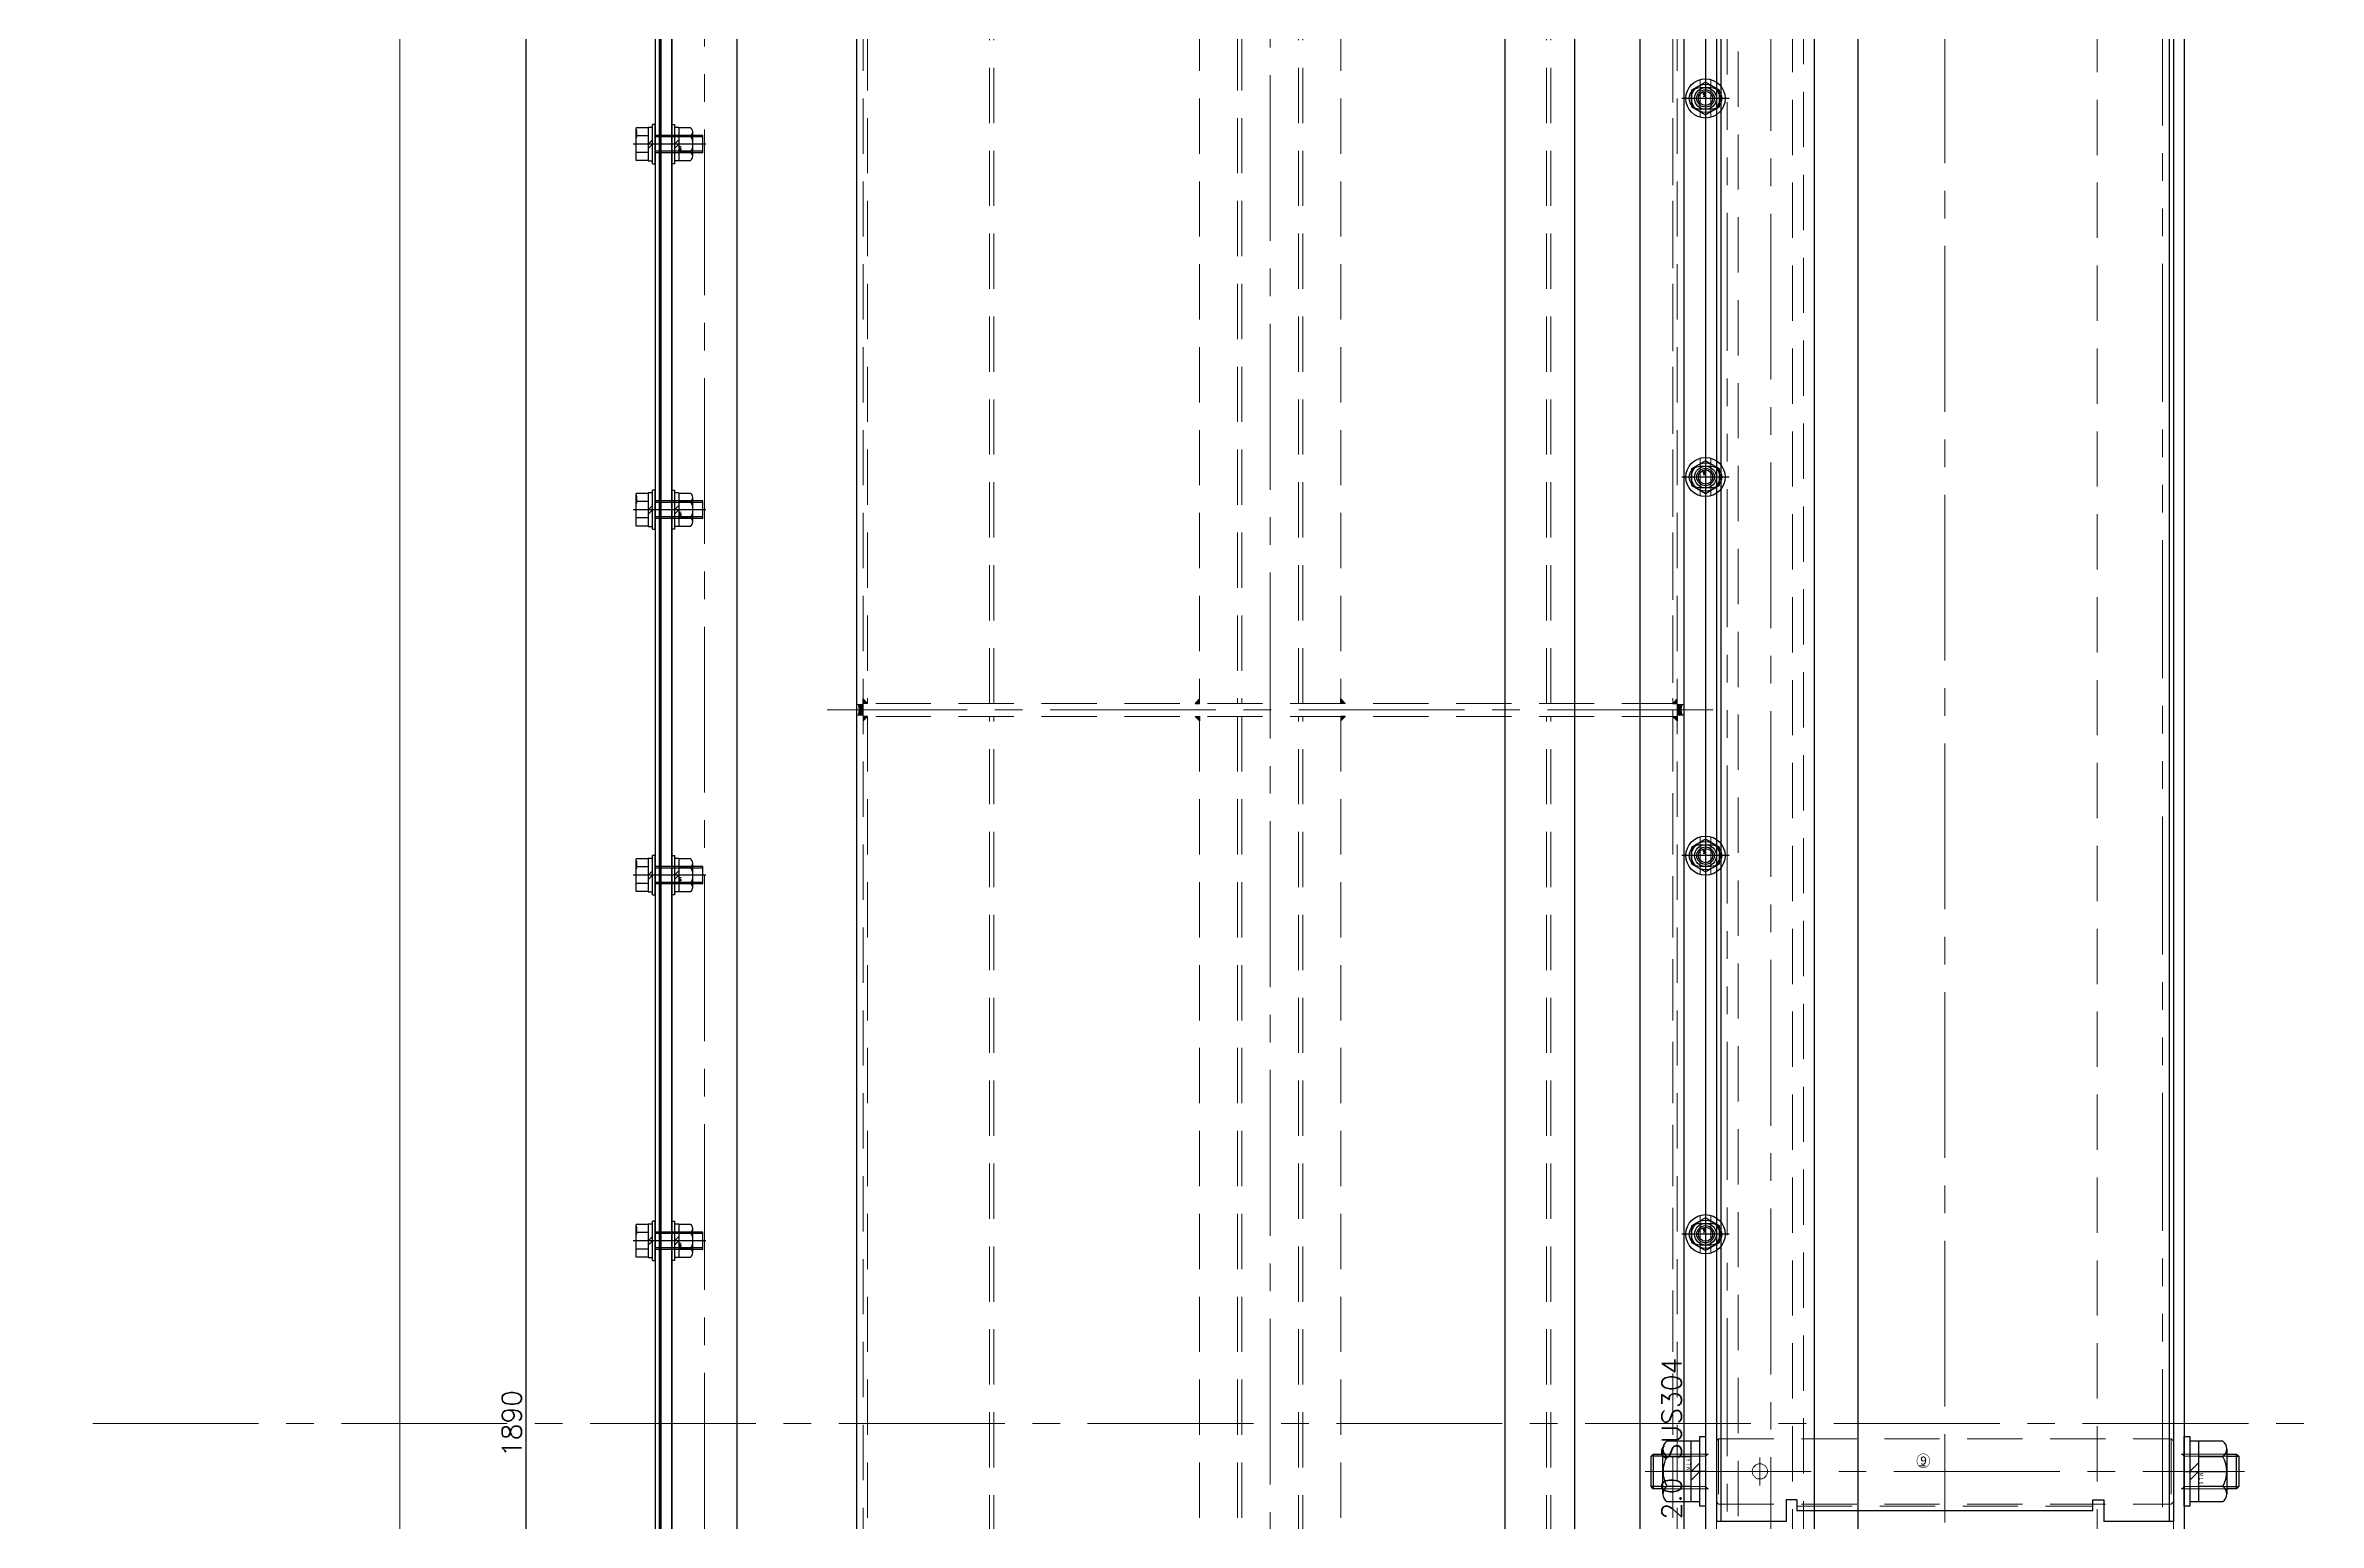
# Model space of a CAD drawing. Header units: millimetres. Extents: x -8731 to 85711, y -14522 to 31379.
# Drawn here: x 66954 to 67998, y 4842 to 5521 of the extents above; entities that cross this region are included whole.
import ezdxf
from ezdxf import colors
from ezdxf.entities.mleader import LeaderData, LeaderLine
from ezdxf.enums import TextEntityAlignment as Align
from ezdxf.math import Vec2, Vec3

# ---------------------------------------------------------------- set-up
doc = ezdxf.new("R2010")
doc.units = ezdxf.units.MM
doc.header["$LTSCALE"] = 4
doc.header["$PDMODE"] = 99
doc.header["$PDSIZE"] = 1
for name, pattern in [('CENTER2', [28.575, 19.05, -3.175, 3.175, -3.175]), ('HIDDEN', [9.525, 6.35, -3.175]), ('PHANTOM2', [31.75, 15.875, -3.175, 3.175, -3.175, 3.175, -3.175])]:
    doc.linetypes.add(name, pattern=pattern)
for name, color, linetype, lineweight in [('04_HIDDEN', 2, 'HIDDEN', 13), ('05_CENTER', 4, 'CENTER2', 13), ('06_PHANTOM', 2, 'PHANTOM2', 13), ('08_DIM', 3, 'Continuous', 13)]:
    doc.layers.add(name, color=color, linetype=linetype, lineweight=lineweight)
doc.layers.add('10_DRAFT', color=8, linetype='Continuous', lineweight=0, plot=False)
doc.styles.add('KANJI0', font='txt.shx', dxfattribs={"width": 0.9, "height": 30, "bigfont": 'bigfont'})
doc.styles.add('KSS_TXT', font='txt.shx', dxfattribs={"bigfont": 'extfont2.shx'})
doc.styles.add('KSS_TXT_L', font='txt.shx', dxfattribs={"height": 9, "bigfont": 'extfont2.shx'})
doc.styles.get("Standard").update_dxf_attribs({"font": 'txt.shx', "bigfont": 'extfont2.shx'})
doc.dimstyles.new('KSS_DIM', dxfattribs={"dimscale": 3, "dimtxt": 3, "dimasz": 2.5, "dimexe": 1.25, "dimexo": 0.625, "dimtad": 1, "dimdsep": 46, "dimtxsty": 'KSS_TXT', "dimblk": 'OPEN30', "dimcen": 0, "dimazin": 2, "dimtfac": 0.75, "dimtmove": 0, "dimatfit": 3, "dimldrblk": 'OPEN30', "dimfxl": 1, "dimtolj": 1, "dimarcsym": 0})

# ---------------------------------------------------------------- blocks, each defined once
blk = doc.blocks.new('A$C35A251B1_1_1_1')
at = {"color": 0}
blk.add_lwpolyline([(-945, 0.3), (-945, 0), (945, 0), (945, 0.3)], close=True, dxfattribs=at)
at = {"layer": '10_DRAFT'}
for p, q in [((-588, 0), (-588, 0.3)), ((-420, 0), (-420, 0.3)), ((-252, 0), (-252, 0.3)), ((-84, 0), (-84, 0.3))]:
    blk.add_line(p, q, dxfattribs=at)
blk = doc.blocks.new('A$C39886CB1_1_1_1')
at = {"color": 0}
for points in [[(-945, 0), (945, 0), (945, -5), (-945, -5)], [(-1073, -5), (1073, -5), (1075, -7), (1075, -33), (1073, -35), (-1073, -35), (-1075, -33), (-1075, -7)]]:
    blk.add_lwpolyline(points, close=True, dxfattribs=at)
at = {"layer": '05_CENTER'}
for p, q in [((-588, -9.2), (-588, 3.9)), ((-420, -9.2), (-420, 3.9)), ((-252, -9.2), (-252, 3.9)), ((-84, -9.2), (-84, 3.9)), ((1081.6, -20), (-1081, -20))]:
    blk.add_line(p, q, dxfattribs=at)
at = {"layer": '10_DRAFT'}
blk.add_line((0, -35), (0, 0), dxfattribs=at)
blk = doc.blocks.new('A$C1204623A_1_1_1')
at = {"color": 0}
blk.add_lwpolyline([(945, -2), (945, 0), (-945, 0), (-945, -2)], close=True, dxfattribs=at)
at = {"layer": '05_CENTER'}
for p, q in [((-588, 2.6), (-588, -4.7)), ((-420, 2.6), (-420, -4.7)), ((-252, 2.6), (-252, -4.7)), ((-84, 2.6), (-84, -4.7))]:
    blk.add_line(p, q, dxfattribs=at)
blk = doc.blocks.new('A$C46CB4146_1_1_1')
at = {"color": 0}
for p, q in [((-9, 1.2), (9, 1.2)), ((-9, 1.2), (-9, 0)), ((-7.7, 3.2), (-7.7, 1.2)), ((7.7, 3.2), (-7.7, 3.2)), ((-7.5, 8.7), (7.5, 8.7)), ((-7.5, 3.2), (-7.5, 8.7)), ((-3.8, 3.2), (-3.8, 8.7)), ((0, 1.2), (-2, 3.2)), ((0, 3.2), (2, 1.2)), ((3.8, 3.2), (3.8, 8.7)), ((7.5, 3.2), (7.5, 8.7)), ((7.7, 1.2), (7.7, 3.2)), ((9, 0), (9, 1.2)), ((-9, 0), (9, 0))]:
    blk.add_line(p, q, dxfattribs=at)
at = {"color": 0, "linetype": 'CENTER2'}
blk.add_line((0, -23.3), (0, 10.2), dxfattribs=at)
at = {"color": 0, "linetype": 'HIDDEN'}
for p, q in [((-4, -21.8), (-4, 0)), ((-3.3, -21.8), (-3.3, 0)), ((3.3, -21.8), (3.3, 0)), ((4, -21.8), (4, 0)), ((-4, -21.8), (4, -21.8))]:
    blk.add_line(p, q, dxfattribs=at)
at = {"layer": '10_DRAFT', "style": 'KSS_TXT_L'}
blk.add_text('BT-M8x25L,SW,PW', height=0.3, dxfattribs=at).set_placement((3, 8.4))
blk = doc.blocks.new('M8Nza_1_1_1')
at = {"color": 0}
for p, q in [((-7.7, 3.2), (7.7, 3.2)), ((-7.7, 3.2), (-7.7, 1.2)), ((-7.5, 8.7), (-7.5, 3.2)), ((5.6, 9.7), (-5.6, 9.7)), ((-3.8, 3.2), (-3.8, 8.7)), ((0, 1.2), (-2, 3.2)), ((0, 3.2), (2, 1.2)), ((3.7, 8.7), (3.7, 3.2)), ((7.5, 3.2), (7.5, 8.7)), ((7.7, 3.2), (7.7, 1.2))]:
    blk.add_line(p, q, dxfattribs=at)
at = {"color": 0, "linetype": 'CENTER2'}
blk.add_line((0, 9.7), (0, 0), dxfattribs=at)
at = {"color": 0}
blk.add_lwpolyline([(-9, 1.2), (9, 1.2), (9, 0), (-9, 0)], close=True, dxfattribs=at)
for centre, radius, start, end in [((-5.6, 7.4), 2.25, 33.626, 146.374), ((0, 2.2), 7.5, 60, 120), ((5.6, 7.4), 2.25, 33.626, 146.374)]:
    blk.add_arc(centre, radius, start, end, dxfattribs=at)
at = {"layer": '10_DRAFT', "style": 'KSS_TXT'}
blk.add_text('M8', height=1, dxfattribs=at).set_placement((0.9, 3.3))
blk = doc.blocks.new('A$C60FD5FF4_1')
at = {"xscale": -1, "rotation": 180}
for name, p in [('A$C39886CB1_1_1_1', (-1008, -20)), ('A$C35A251B1_1_1_1', (-1008, -20)), ('A$C35A251B1_1_1_1', (-1008, -20.3))]:
    blk.add_blockref(name, p, dxfattribs=at)
at = {"rotation": 180}
for p in [(-1596, -22.6), (-1428, -22.6), (-1260, -22.6), (-1092, -22.6)]:
    blk.add_blockref('A$C46CB4146_1_1_1', p, dxfattribs=at)
for name, p in [('M8Nza_1_1_1', (-1596, -15)), ('M8Nza_1_1_1', (-1428, -15)), ('M8Nza_1_1_1', (-1260, -15)), ('M8Nza_1_1_1', (-1092, -15)), ('A$C1204623A_1_1_1', (-1008, -20.6))]:
    blk.add_blockref(name, p)
blk = doc.blocks.new('AM_BALLOON1')
at = {"transparency": 16777216}
blk.add_circle((0, 0), 5, dxfattribs=at)
blk.add_attdef('B_NUMBER', text='', height=3, dxfattribs=at).set_placement((0, 0), align=Align.MIDDLE_CENTER)
blk = doc.blocks.new('_OPEN')
at = {"color": 0, "linetype": 'ByBlock'}
for p, q in [((-1, 0.167), (0, 0)), ((0, 0), (-1, -0.167)), ((0, 0), (-1, 0))]:
    blk.add_line(p, q, dxfattribs=at)
blk = doc.blocks.new('A$C3AA34862_1_1_1')
at = {"layer": '05_CENTER'}
blk.add_line((-141.1, 0), (2637.2, 0), dxfattribs=at)
at = {"layer": '10_DRAFT'}
blk.add_line((0, 1000), (0, -1000), dxfattribs=at)
blk = doc.blocks.new('_Open30')
at = {"color": 0, "linetype": 'ByBlock', "lineweight": -2}
for p, q in [((-1, 0.268), (0, 0)), ((0, 0), (-1, -0.268)), ((0, 0), (-1, 0))]:
    blk.add_line(p, q, dxfattribs=at)
blk = doc.blocks.new('*D4607')
at = {"layer": '08_DIM', "color": 0, "lineweight": -2, "transparency": 16777216}
for p, q in [((67107.2, 5987.9), (66622.8, 5987.9)), ((66641.5, 3825.4), (66641.5, 5950.4)), ((67107.2, 3787.9), (66622.8, 3787.9))]:
    blk.add_line(p, q, dxfattribs=at)
at = {"layer": 'Defpoints', "color": 0, "transparency": 16777216}
for p in [(66641.5, 5987.9), (67116.6, 5987.9), (67116.6, 3787.9)]:
    blk.add_point(p, dxfattribs=at)
at = {"layer": '08_DIM', "color": 0, "lineweight": -2, "transparency": 16777216, "xscale": 37.5, "yscale": 37.5, "zscale": 37.5}
for p, rotation in [((66641.5, 5987.9), 90), ((66641.5, 3787.9), 270)]:
    blk.add_blockref('_Open30', p, dxfattribs=dict(at, rotation=rotation))
at = {"layer": '08_DIM', "color": 0, "transparency": 16777216, "insert": (66609.6, 4887.9), "char_height": 45, "attachment_point": 5, "rotation": 90, "style": 'KSS_TXT'}
blk.add_mtext('\\A1;2200', dxfattribs=at)
blk = doc.blocks.new('*D4617')
at = {"layer": '08_DIM', "color": 0, "lineweight": -2, "transparency": 16777216}
for p, q in [((67317.2, 5877.9), (66745.7, 5877.9)), ((66764.4, 3935.4), (66764.4, 5840.4)), ((67317.2, 3897.9), (66745.7, 3897.9))]:
    blk.add_line(p, q, dxfattribs=at)
at = {"layer": 'Defpoints', "color": 0, "transparency": 16777216}
for p in [(66764.4, 5877.9), (67326.6, 5877.9), (67326.6, 3897.9)]:
    blk.add_point(p, dxfattribs=at)
at = {"layer": '08_DIM', "color": 0, "lineweight": -2, "transparency": 16777216, "xscale": 37.5, "yscale": 37.5, "zscale": 37.5}
for p, rotation in [((66764.4, 5877.9), 90), ((66764.4, 3897.9), 270)]:
    blk.add_blockref('_Open30', p, dxfattribs=dict(at, rotation=rotation))
at = {"layer": '08_DIM', "color": 0, "transparency": 16777216, "char_height": 45, "attachment_point": 5, "rotation": 90, "style": 'KSS_TXT'}
for s, insert in [('\\A1;(脱水ローラ幅)', (66796.3, 4887.9)), ('\\A1;1980', (66732.5, 4887.9))]:
    blk.add_mtext(s, dxfattribs=dict(at, insert=insert))
blk = doc.blocks.new('A$C67F20274_1_1_1')
h = blk.add_hatch(color=3)
h.dxf.hatch_style = 1
h.paths.add_polyline_path([(0, -2), (0, 0), (-2, 0)])
at = {"color": 3}
blk.add_lwpolyline([(0, 0), (-2, 0), (-2, 0), (0, -2)], close=True, dxfattribs=at)
blk = doc.blocks.new('A$C715E4393_1_1_1')
h = blk.add_hatch(color=3)
h.dxf.hatch_style = 1
h.paths.add_polyline_path([(-330.5, 187), (-330.5, 189.2, 0.11176), (-328, 188.6), (-328, 187)])
h.paths.add_polyline_path([(-328, 187), (-328, 188.6, 0.111762), (-325.5, 189.2), (-325.5, 187)])
h = blk.add_hatch(color=3)
h.dxf.hatch_style = 1
h.paths.add_polyline_path([(-325.5, -187), (-325.5, -189.2, 0.11176), (-328, -188.6), (-328, -187)])
h.paths.add_polyline_path([(-328, -187), (-328, -188.6, 0.111762), (-330.5, -189.2), (-330.5, -187)])
at = {"color": 0}
blk.add_lwpolyline([(-990, 190), (990, 190), (990, -190), (-990, -190)], close=True, dxfattribs=at)
at = {"color": 3}
for centre, start, end in [((-328, 194.5), 244.4921, 295.5079), ((-328, -194.5), 64.4921, 115.5079)]:
    blk.add_arc(centre, 5.81, start, end, dxfattribs=at)
at = {"layer": '04_HIDDEN'}
for p, q in [((-330.5, 190), (-330.5, 187)), ((-325.5, 190), (-325.5, 187)), ((-990, 187), (990, 187)), ((-981, 185), (-331, 185)), ((-331, 187), (-331, -187)), ((-325, 187), (-325, -187)), ((-325, 185), (325, 185)), ((-331, 129), (-981, 129)), ((-331, 127), (-981, 127)), ((325, 129), (-325, 129)), ((325, 127), (-325, 127)), ((-990, 32.5), (-331, 32.5)), ((-325, 32.5), (990, 32.5)), ((-331, 15), (-981, 15)), ((-331, 13), (-981, 13)), ((325, 15), (-325, 15)), ((325, 13), (-325, 13)), ((-981, -13), (-331, -13)), ((-981, -15), (-331, -15)), ((-325, -13), (325, -13)), ((-325, -15), (325, -15)), ((-990, -32.5), (-331, -32.5)), ((-325, -32.5), (990, -32.5)), ((-331, -127), (-981, -127)), ((-331, -129), (-981, -129)), ((325, -127), (-325, -127)), ((325, -129), (-325, -129)), ((-990, -187), (990, -187)), ((-981, -185), (-331, -185)), ((-330.5, -190), (-330.5, -187)), ((-325.5, -190), (-325.5, -187)), ((-325, -185), (325, -185))]:
    blk.add_line(p, q, dxfattribs=at)
at = {"layer": '05_CENTER'}
for p, q in [((-328, 203.6), (-328, -203.6)), ((-1419.8, 0), (1090.8, 0))]:
    blk.add_line(p, q, dxfattribs=at)
for p in [(-331, 187), (-331, -32.5)]:
    blk.add_blockref('A$C67F20274_1_1_1', p)
at = {"xscale": -1}
for p in [(-325, 187), (-325, -32.5)]:
    blk.add_blockref('A$C67F20274_1_1_1', p, dxfattribs=at)
at = {"xscale": -1, "rotation": 180}
for p in [(-331, 32.5), (-331, -187)]:
    blk.add_blockref('A$C67F20274_1_1_1', p, dxfattribs=at)
at = {"rotation": 180}
for p in [(-325, 32.5), (-325, -187)]:
    blk.add_blockref('A$C67F20274_1_1_1', p, dxfattribs=at)
blk = doc.blocks.new('A$C3A520BF7_1_1')
at = {"xscale": -1}
blk.add_blockref('A$C715E4393_1_1_1', (0, 0), dxfattribs=at)
blk = doc.blocks.new('*D4698')
at = {"layer": '08_DIM', "color": 0, "lineweight": -2, "transparency": 16777216}
for p, q in [((67618.2, 5882.9), (66868.9, 5882.9)), ((66887.7, 3930.4), (66887.7, 5845.4)), ((67618.2, 3892.9), (66868.9, 3892.9))]:
    blk.add_line(p, q, dxfattribs=at)
at = {"layer": 'Defpoints', "color": 0, "transparency": 16777216}
for p in [(66887.7, 5882.9), (67627.6, 5882.9), (67627.6, 3892.9)]:
    blk.add_point(p, dxfattribs=at)
at = {"layer": '08_DIM', "color": 0, "lineweight": -2, "transparency": 16777216, "xscale": 37.5, "yscale": 37.5, "zscale": 37.5}
for p, rotation in [((66887.7, 5882.9), 90), ((66887.7, 3892.9), 270)]:
    blk.add_blockref('_Open30', p, dxfattribs=dict(at, rotation=rotation))
at = {"layer": '08_DIM', "color": 0, "transparency": 16777216, "char_height": 45, "attachment_point": 5, "rotation": 90, "style": 'KSS_TXT'}
for s, insert in [('\\A1;(脱水ローラ用スクレーパ幅)', (66919.6, 4887.9)), ('\\A1;1990', (66855.8, 4887.9))]:
    blk.add_mtext(s, dxfattribs=dict(at, insert=insert))
blk = doc.blocks.new('A$C48213744_1_1_1')
at = {"color": 0}
blk.add_lwpolyline([(-992, 60), (992, 60, -0.414214), (995, 57), (995, -17, -0.414214), (992, -20), (-992, -20, -0.414214), (-995, -17), (-995, 57, -0.414214)], format="xyb", close=True, dxfattribs=at)
for centre in [(87, 30), (261, 30), (435, 30), (609, 30)]:
    blk.add_circle(centre, 5, dxfattribs=at)
at = {"layer": '05_CENTER'}
for p, q in [((87, 21.4), (87, 38.6)), ((261, 21.4), (261, 38.6)), ((435, 21.4), (435, 38.6)), ((609, 21.4), (609, 38.6)), ((78.4, 30), (95.6, 30)), ((252.4, 30), (269.6, 30)), ((426.4, 30), (443.6, 30)), ((600.4, 30), (617.6, 30))]:
    blk.add_line(p, q, dxfattribs=at)
at = {"layer": '10_DRAFT', "style": 'KSS_TXT'}
blk.add_text('2.0 SUS304', height=9, dxfattribs=at).set_placement((-44.1, 41.1))
blk = doc.blocks.new('A$C18510924_1_1_1')
at = {"color": 0}
for centre in [(87, 30), (261, 30), (435, 30), (609, 30)]:
    blk.add_circle(centre, 5, dxfattribs=at)
at = {"layer": '04_HIDDEN'}
blk.add_lwpolyline([(993, -15), (-993, -15), (-995, -13), (-995, 43), (-993, 45), (993, 45), (995, 43), (995, -13)], close=True, dxfattribs=at)
blk.add_lwpolyline([(-995, 15), (995, 15)], dxfattribs=at)
at = {"layer": '05_CENTER'}
for p, q in [((87, 21.4), (87, 38.6)), ((261, 21.4), (261, 38.6)), ((435, 21.4), (435, 38.6)), ((609, 21.4), (609, 38.6)), ((78.4, 30), (95.6, 30)), ((252.4, 30), (269.6, 30)), ((426.4, 30), (443.6, 30)), ((600.4, 30), (617.6, 30)), ((1127.5, 0), (-1127.5, 0))]:
    blk.add_line(p, q, dxfattribs=at)
blk = doc.blocks.new('A$C03352C63_1_1_1')
at = {"color": 0}
for points in [[(-995, 138.6), (-995, 159, -0.414214), (-992, 162), (992, 162, -0.414214), (995, 159), (995, 138.6)], [(995, 133.6), (995, 3, -0.414214), (992, 0), (-992, 0, -0.414214), (-995, 3), (-995, 133.6)]]:
    blk.add_lwpolyline(points, format="xyb", dxfattribs=at)
for points in [[(92, 72.5), (92, 67.5, -1), (82, 67.5), (82, 72.5, -1)], [(266, 72.5), (266, 67.5, -1), (256, 67.5), (256, 72.5, -1)], [(440, 72.5), (440, 67.5, -1), (430, 67.5), (430, 72.5, -1)], [(614, 72.5), (614, 67.5, -1), (604, 67.5), (604, 72.5, -1)]]:
    blk.add_lwpolyline(points, format="xyb", close=True, dxfattribs=at)
at = {"layer": '05_CENTER'}
for p, q in [((87, 59.1), (87, 80.9)), ((261, 59.1), (261, 80.9)), ((435, 59.1), (435, 80.9)), ((609, 59.1), (609, 80.9)), ((78.2, 72.5), (95.8, 72.5)), ((78.2, 70), (95.8, 70)), ((78.2, 67.5), (95.8, 67.5)), ((252.2, 72.5), (269.8, 72.5)), ((252.2, 70), (269.8, 70)), ((252.2, 67.5), (269.8, 67.5)), ((426.2, 72.5), (443.8, 72.5)), ((426.2, 70), (443.8, 70)), ((426.2, 67.5), (443.8, 67.5)), ((600.2, 72.5), (617.8, 72.5)), ((600.2, 70), (617.8, 70)), ((600.2, 67.5), (617.8, 67.5))]:
    blk.add_line(p, q, dxfattribs=at)
blk = doc.blocks.new('A$C5FB97435_1_1')
at = {"color": 0}
for points in [[(-992, 90), (992, 90, -0.414214), (995, 87), (995, -17, -0.414214), (992, -20), (-992, -20, -0.414214), (-995, -17), (-995, 87, -0.414214)], [(92, 32.5), (92, 27.5, -1), (82, 27.5), (82, 32.5, -1)], [(266, 32.5), (266, 27.5, -1), (256, 27.5), (256, 32.5, -1)], [(440, 32.5), (440, 27.5, -1), (430, 27.5), (430, 32.5, -1)], [(614, 32.5), (614, 27.5, -1), (604, 27.5), (604, 32.5, -1)]]:
    blk.add_lwpolyline(points, format="xyb", close=True, dxfattribs=at)
at = {"layer": '05_CENTER'}
for p, q in [((78.2, 32.5), (95.8, 32.5)), ((87, 19.1), (87, 40.9)), ((252.2, 32.5), (269.8, 32.5)), ((261, 19.1), (261, 40.9)), ((426.2, 32.5), (443.8, 32.5)), ((435, 19.1), (435, 40.9)), ((600.2, 32.5), (617.8, 32.5)), ((609, 19.1), (609, 40.9)), ((78.2, 30), (95.8, 30)), ((78.2, 27.5), (95.8, 27.5)), ((252.2, 30), (269.8, 30)), ((252.2, 27.5), (269.8, 27.5)), ((426.2, 30), (443.8, 30)), ((426.2, 27.5), (443.8, 27.5)), ((600.2, 30), (617.8, 30)), ((600.2, 27.5), (617.8, 27.5))]:
    blk.add_line(p, q, dxfattribs=at)
blk = doc.blocks.new('8b_1_1_1')
at = {"color": 0, "linetype": 'CENTER2'}
for p, q in [((0, -10.9), (0, 10.9)), ((10.9, 0), (-10.9, 0))]:
    blk.add_line(p, q, dxfattribs=at)
at = {"color": 0}
for p, q in [((-3.8, 6.5), (-7.5, 0)), ((-3.8, 6.5), (-7.5, 0)), ((-7.5, 0), (-3.8, -6.5)), ((-7.5, 0), (-3.8, -6.5)), ((3.8, 6.5), (-3.8, 6.5)), ((3.8, 6.5), (-3.8, 6.5)), ((7.5, 0), (3.8, 6.5)), ((7.5, 0), (3.8, 6.5)), ((3.8, -6.5), (7.5, 0)), ((3.8, -6.5), (7.5, 0)), ((-3.8, -6.5), (3.8, -6.5)), ((-3.8, -6.5), (3.8, -6.5))]:
    blk.add_line(p, q, dxfattribs=at)
for radius in [9, 6.5, 4, 3.25]:
    blk.add_circle((0, 0), radius, dxfattribs=at)
at = {"layer": '10_DRAFT', "style": 'KSS_TXT'}
blk.add_text('M8', height=1, dxfattribs=at).set_placement((0.8, 0.1))
blk = doc.blocks.new('A$C5C0A0571_1_1')
for name, p in [('A$C03352C63_1_1_1', (0, -40)), ('A$C5FB97435_1_1', (0, 0)), ('A$C48213744_1_1_1', (0, 0)), ('A$C18510924_1_1_1', (0, 0)), ('8b_1_1_1', (87, 30)), ('8b_1_1_1', (261, 30)), ('8b_1_1_1', (435, 30)), ('8b_1_1_1', (609, 30))]:
    blk.add_blockref(name, p)
blk = doc.blocks.new('A$C3B5C3961_1_1')
at = {"rotation": 180}
blk.add_blockref('A$C5C0A0571_1_1', (-1075, -190), dxfattribs=at)
blk = doc.blocks.new('A$C649B1A8B_1_1')
at = {"color": 0}
blk.add_lwpolyline([(-245, 0), (2325, 0), (2325, 38), (2323, 40), (-243, 40), (-245, 38)], close=True, dxfattribs=at)
at = {"layer": '04_HIDDEN'}
blk.add_line((-245, 5), (2325, 5), dxfattribs=at)
at = {"layer": '05_CENTER'}
blk.add_line((1083, -7.5), (1083, 12.6), dxfattribs=at)
blk = doc.blocks.new('A$C5AD023EE_1_1')
at = {"color": 0}
for p, q in [((-3, 105), (-1260, 105)), ((-1260, 105), (-1260, 73)), ((-3, 68), (-3, 105)), ((-3, 103), (-1260, 103)), ((-1250, 73), (-1260, 73)), ((-1255, -68), (-1255, 68)), ((-1255, 68), (-1250, 68)), ((-1250, 68), (-1250, 73)), ((2, 68), (-3, 68)), ((2, -68), (2, 68)), ((-1260, -73), (-1260, -105)), ((-1250, -73), (-1260, -73)), ((-1250, -68), (-1255, -68)), ((-1250, -68), (-1250, -73)), ((-3, -68), (-3, -105)), ((-3, -68), (2, -68)), ((-3, -103), (-1260, -103)), ((-3, -105), (-1260, -105))]:
    blk.add_line(p, q, dxfattribs=at)
at = {"layer": '04_HIDDEN'}
for p, q in [((-1253, -68), (-1253, 68)), ((0, -68), (0, 68))]:
    blk.add_line(p, q, dxfattribs=at)
at = {"layer": '05_CENTER'}
blk.add_line((12, 0), (-1260.5, 0), dxfattribs=at)
blk = doc.blocks.new('A$C59254CCD_1_1')
at = {"color": 0}
for p, q in [((1, 15), (0, 14)), ((0, 14), (0, -14)), ((1, 15), (209, 15)), ((1, 15), (1, -15)), ((209, 15), (209, -15)), ((209, 15), (210, 14)), ((210, 14), (210, -14)), ((-30, 7), (-29, 8)), ((-30, 7), (-5, 7)), ((-30, 7), (-30, -7)), ((-29, 8), (0, 8)), ((-29, -8), (-29, 8)), ((-5, 8), (-5, -8)), ((-5, 7), (-4, 8)), ((239, 8), (210, 8)), ((215, 7), (214, 8)), ((215, 8), (215, -8)), ((240, 7), (215, 7)), ((239, -8), (239, 8)), ((240, 7), (239, 8)), ((240, 7), (240, -7)), ((-30, -7), (-5, -7)), ((-30, -7), (-29, -8)), ((-29, -8), (0, -8)), ((-5, -7), (-4, -8)), ((239, -8), (210, -8)), ((215, -7), (214, -8)), ((240, -7), (215, -7)), ((240, -7), (239, -8)), ((0, -14), (1, -15)), ((1, -15), (209, -15)), ((209, -15), (210, -14))]:
    blk.add_line(p, q, dxfattribs=at)
blk.add_circle((20, 0), 3.5, dxfattribs=at)
at = {"layer": '05_CENTER'}
for p, q in [((20, 6.4), (20, -6.4)), ((-32.7, 0), (242.7, 0))]:
    blk.add_line(p, q, dxfattribs=at)
at = {"layer": '10_DRAFT'}
for p, q in [((105, 15), (105, -15)), ((93.1, 2.5), (96.1, 2.5))]:
    blk.add_line(p, q, dxfattribs=at)
at = {"layer": '10_DRAFT', "style": 'KSS_TXT'}
blk.add_text('⑨', height=6, dxfattribs=at).set_placement((91.8, 1.6))
blk = doc.blocks.new('M16Nza_1_1_1')
at = {"color": 0}
for p, q in [((-13.9, 17.7), (-13.9, 6.6)), ((-10.4, 19.6), (10.4, 19.6)), ((-6.9, 6.6), (-6.9, 17.7)), ((6.9, 17.7), (6.9, 6.6)), ((13.9, 6.6), (13.9, 17.7)), ((-14, 2.6), (-14, 6.6)), ((-14, 6.6), (14, 6.6)), ((-4, 6.6), (0, 2.6)), ((0, 6.6), (4, 2.6)), ((14, 6.6), (14, 2.6))]:
    blk.add_line(p, q, dxfattribs=at)
at = {"color": 0, "linetype": 'CENTER2'}
blk.add_line((0, 0), (0, 19.6), dxfattribs=at)
at = {"color": 0}
blk.add_lwpolyline([(-16, 2.6), (16, 2.6), (16, 0), (-16, 0)], close=True, dxfattribs=at)
for centre, radius, start, end in [((-10.4, 15.4), 4.16, 33.626, 146.374), ((0, 5.7), 13.8, 60, 120), ((10.4, 15.4), 4.16, 33.626, 146.374)]:
    blk.add_arc(centre, radius, start, end, dxfattribs=at)
at = {"layer": '10_DRAFT', "style": 'KANJI0', "width": 0.82}
blk.add_text('Ｍ１６', height=1.71, dxfattribs=at).set_placement((0.4, 6.8))
blk = doc.blocks.new('A$C191155EC_1_1')
at = {"layer": '06_PHANTOM', "color": 6}
blk.add_lwpolyline([(-2680, 100), (27, 100), (27, -100), (-2680, -100)], close=True, dxfattribs=at)
blk = doc.blocks.new('A$C24A17EC2_1_1')
for p, q in [((-1011, 24), (-1010, 25)), ((-1011, 19.6), (-1011, 24)), ((-995, 24), (-1011, 24)), ((-1010, 25), (-996, 25)), ((-1010, 19.6), (-1010, 25)), ((-996, 25), (-995, 24)), ((-996, 19.6), (-996, 25)), ((-995, 24), (-995, 19.6)), ((-2085, 0), (30, 0)), ((-2085, -220), (30, -220)), ((-1011, -244), (-1011, -239.6)), ((-1010, -239.6), (-1010, -245)), ((-996, -239.6), (-996, -245)), ((-995, -239.6), (-995, -244)), ((-1010, -245), (-1011, -244)), ((-1011, -244), (-995, -244)), ((-996, -245), (-1010, -245)), ((-995, -244), (-996, -245))]:
    blk.add_line(p, q)
for name, p in [('M16Nza_1_1_1', (-1003, 0)), ('A$C191155EC_1_1', (360, -110))]:
    blk.add_blockref(name, p)
at = {"xscale": -1}
blk.add_blockref('A$C5AD023EE_1_1', (-2240, -110), dxfattribs=at)
at = {"rotation": 180}
blk.add_blockref('M16Nza_1_1_1', (-1003, -220), dxfattribs=at)
at = {"layer": '04_HIDDEN'}
for name, p, rotation in [('A$C59254CCD_1_1', (-1003, -215), 90.00000000000001), ('A$C649B1A8B_1_1', (80, 0), 180)]:
    blk.add_blockref(name, p, dxfattribs=dict(at, rotation=rotation))
at = {"layer": '04_HIDDEN', "xscale": -1}
blk.add_blockref('A$C649B1A8B_1_1', (80, -220), dxfattribs=at)
blk = doc.blocks.new('*D4715')
at = {"color": 0, "lineweight": -2, "transparency": 16777216}
for p, q in [((67232.1, 5832.9), (67170.8, 5832.9)), ((67174.5, 5825.4), (67174.5, 3950.4)), ((67232.1, 3942.9), (67170.8, 3942.9))]:
    blk.add_line(p, q, dxfattribs=at)
at = {"layer": 'Defpoints', "color": 0, "transparency": 16777216}
for p in [(67234, 5832.9), (67174.5, 3942.9), (67234, 3942.9)]:
    blk.add_point(p, dxfattribs=at)
at = {"color": 0, "lineweight": -2, "transparency": 16777216, "xscale": 7.5, "yscale": 7.5, "zscale": 7.5}
for p, rotation in [((67174.5, 5832.9), 90), ((67174.5, 3942.9), 270)]:
    blk.add_blockref('_Open30', p, dxfattribs=dict(at, rotation=rotation))
at = {"color": 0, "transparency": 16777216, "insert": (67168.1, 4887.9), "char_height": 9, "attachment_point": 5, "rotation": 90, "style": 'KSS_TXT'}
blk.add_mtext('\\A1;1890', dxfattribs=at)

msp = doc.modelspace()

# ---------------------------------------------------------------- linework, layer by layer
at = {"layer": '06_PHANTOM', "color": 6}
msp.add_lwpolyline([(67326.61016, 5837.90432), (69493.71016, 5837.90432), (69493.71016, 3937.90432), (67326.61016, 3937.90432)], close=True, dxfattribs=at)

# ---------------------------------------------------------------- block references
at = {"xscale": -1, "rotation": 270}
msp.add_blockref('A$C3A520BF7_1_1', (67516.61016, 4887.90432), dxfattribs=at)
at = {"rotation": 270}
for name, p in [('A$C24A17EC2_1_1', (67936.61012, 3862.9043)), ('A$C3B5C3961_1_1', (67936.61018, 3812.90432)), ('A$C60FD5FF4_1', (67256.61016, 3879.90432))]:
    msp.add_blockref(name, p, dxfattribs=at)
msp.add_blockref('A$C3AA34862_1_1_1', (67116.61016, 4887.90432))

# ---------------------------------------------------------------- dimensions: what is measured, and where the dimension line sits
dim = msp.add_linear_dim(base=(67174.52491, 3942.90432), p1=(67234.01016, 5832.90432), p2=(67234.01016, 3942.90432), angle=90, dimstyle='KSS_DIM')
dim.commit()
dim.dimension.update_dxf_attribs({"geometry": '*D4715', "text_midpoint": (67168.14991, 4887.90432)})
at = {"layer": '08_DIM'}
for base, p1, p2, override, picture, middle in [((66641.5091, 5987.90432), (67116.61016, 3787.90432), (67116.61016, 5987.90432), {"dimscale": 15}, '*D4607', (66609.6341, 4887.90432)), ((66887.68134, 5882.90433), (67627.61018, 3892.90433), (67627.61018, 5882.90433), {"dimscale": 15, "dimpost": '\\X(脱水ローラ用スクレーパ幅)'}, '*D4698', (66887.68134, 4887.90433)), ((66764.40668, 5877.90432), (67326.61016, 3897.90432), (67326.61016, 5877.90432), {"dimscale": 15, "dimpost": '\\X(脱水ローラ幅)'}, '*D4617', (66764.40668, 4887.90432))]:
    dim = msp.add_linear_dim(base=base, p1=p1, p2=p2, angle=90, dimstyle='KSS_DIM', override=override, dxfattribs=at)
    dim.commit()
    dim.dimension.update_dxf_attribs({"geometry": picture, "text_midpoint": middle})

# ---------------------------------------------------------------- leaders
ml = msp.add_multileader_block('Standard', dxfattribs=at)
ml.set_content('AM_BALLOON1', color=256, scale=15)
ml.set_attribute('B_NUMBER', 'D', width=0)
ml.set_leader_properties(color=256, linetype='ByLayer', lineweight=-1)
ml.set_arrow_properties(name='OPEN')
ml.build(insert=Vec2(0, 0))
ml.multileader.update_dxf_attribs({"leader_type": 0, "has_dogleg": 0, "text_right_attachment_type": 6, "dogleg_length": 0, "arrow_head_size": 30, "scale": 15, "block_connection_type": 1})
ctx = ml.context
ctx.base_point, ctx.scale, ctx.char_height, ctx.arrow_head_size, ctx.landing_gap_size, ctx.plane_origin = Vec3(71378.15101, 6803.23474), 15, 60, 30, 30, Vec3(71378.15101, 6803.23474)
ctx.right_attachment, ctx.attachment_type = 6, 1
notes = []
notes.append((ctx, [(0, (0, 0, 0), (0, 0), (1, 0), 1, [])]))
ctx.block.insert = Vec3(71378.15101, 6803.23474)
for ctx, leaders in notes:
    for number, flags, end, landing, length, lines in leaders:
        leader = LeaderData()
        leader.index, (leader.has_last_leader_line, leader.has_dogleg_vector, leader.attachment_direction) = number, flags
        leader.last_leader_point, leader.dogleg_vector, leader.dogleg_length = Vec3(end), Vec3(landing), length
        for number, points, colour, breaks in lines:
            line = LeaderLine()
            line.index, line.vertices, line.color, line.breaks = number, Vec3.list(points), colors.encode_raw_color(colour), breaks
            leader.lines.append(line)
        ctx.leaders.append(leader)

doc.saveas('drawing.dxf')
